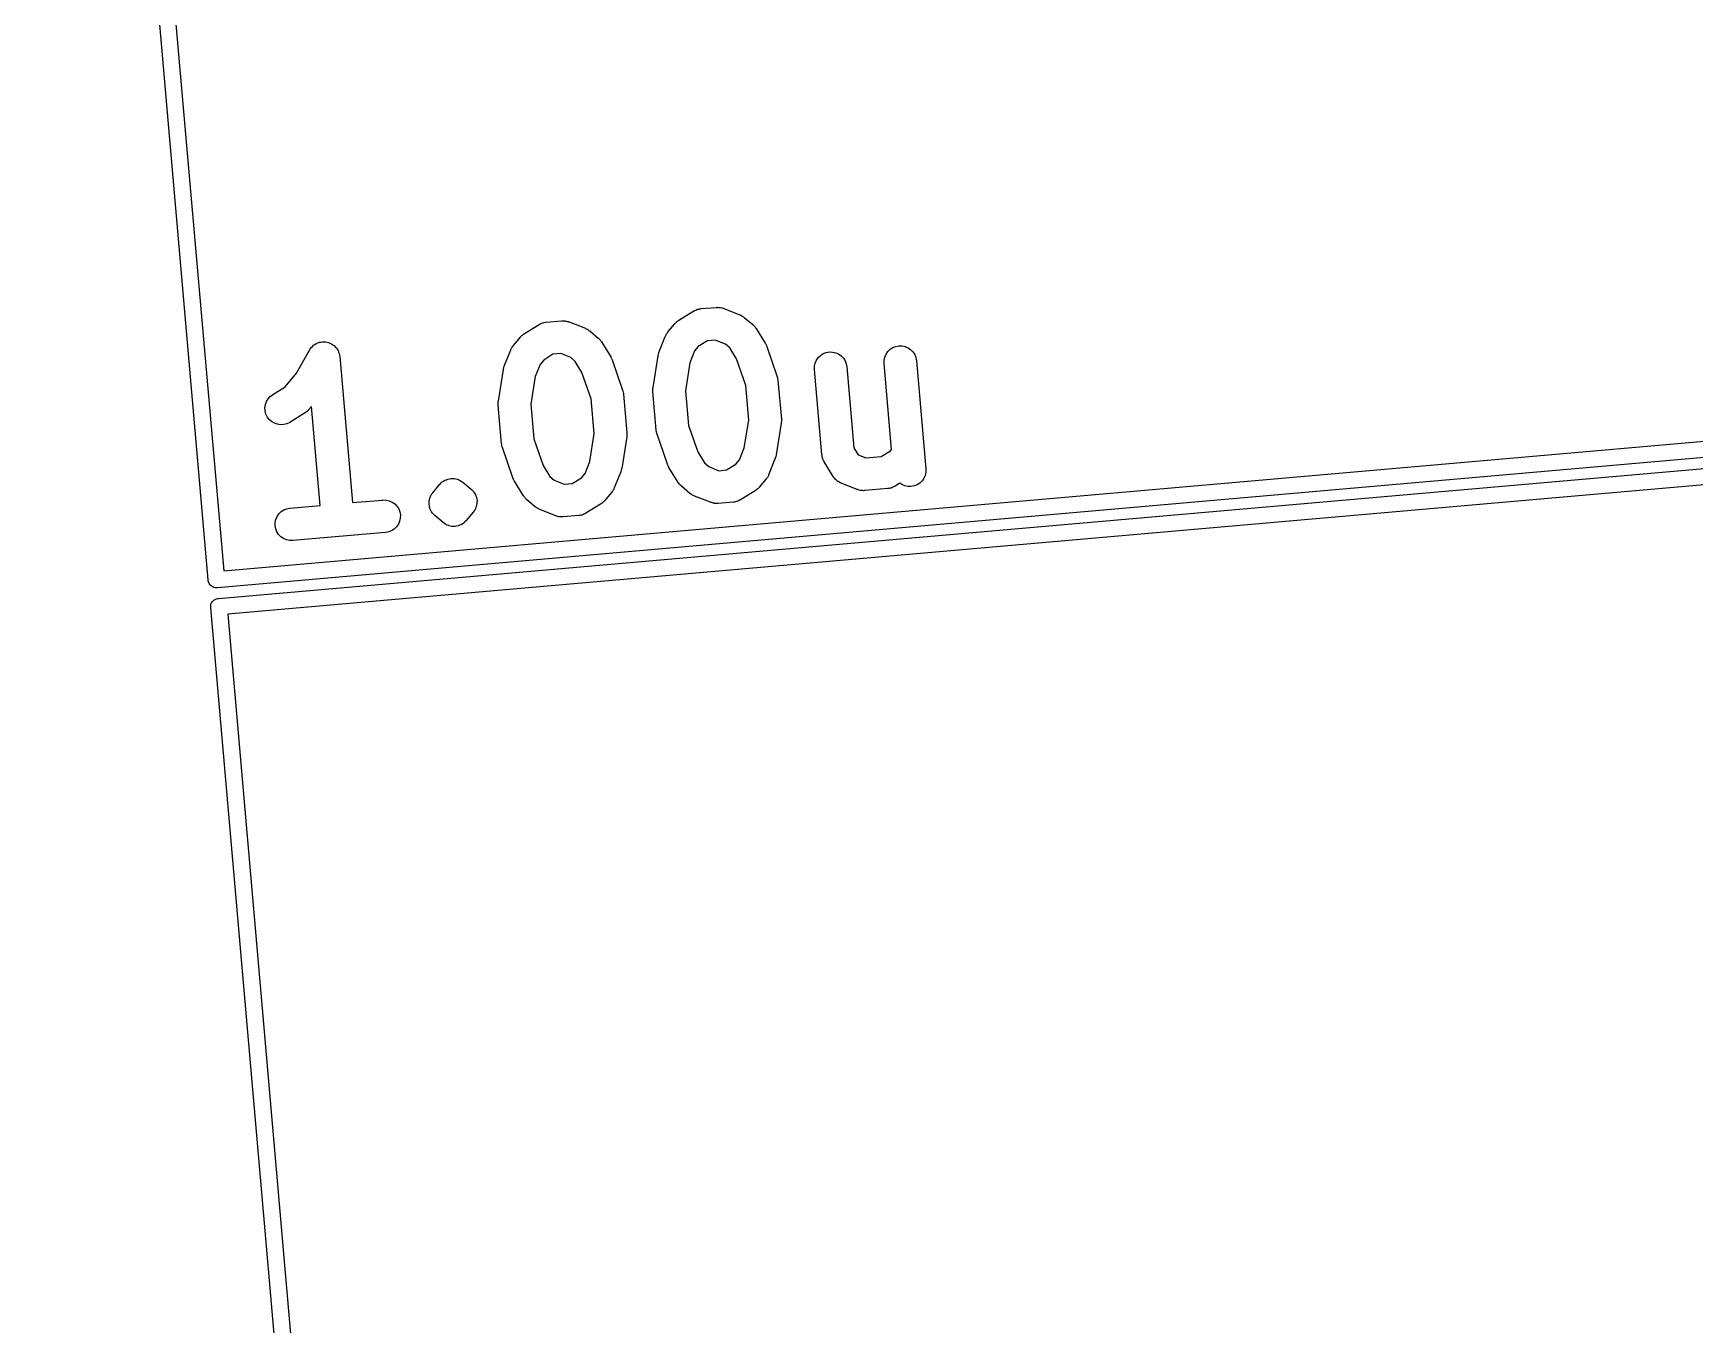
# Model space of a CAD drawing. Extents: x 72 to 342, y -189 to -99.
# Drawn here: x 224.84 to 240.39, y -153.5 to -141.42 of the extents above; entities that cross this region are included whole.
import ezdxf

# ---------------------------------------------------------------- set-up
doc = ezdxf.new("R2010")
doc.units = 0
doc.header["$MEASUREMENT"] = 0
doc.layers.add('BLACK', color=7, linetype='CONTINUOUS')

msp = doc.modelspace()

# ---------------------------------------------------------------- linework, layer by layer
at = {"layer": 'BLACK', "linetype": 'CONTINUOUS'}
for p, q in [((226.48, -146.531), (224.842, -127.814)), ((225, -127.873), (226.625, -146.445)), ((230.883, -144.1), (231.021, -144.015)), ((231.021, -144.015), (231.023, -144.014)), ((231.023, -144.014), (231.027, -144.012)), ((231.027, -144.012), (231.031, -144.01)), ((231.031, -144.01), (231.04, -144.006)), ((231.04, -144.006), (231.05, -144.002)), ((231.05, -144.002), (231.054, -144.001)), ((231.054, -144.001), (231.058, -143.999)), ((231.058, -143.999), (231.069, -143.997)), ((231.069, -143.997), (231.079, -143.994)), ((231.079, -143.994), (231.083, -143.994)), ((231.083, -143.994), (231.088, -143.993)), ((231.088, -143.993), (231.232, -143.981)), ((231.232, -143.981), (231.234, -143.981)), ((231.234, -143.981), (231.239, -143.981)), ((231.239, -143.981), (231.243, -143.98)), ((231.243, -143.98), (231.254, -143.981)), ((231.254, -143.981), (231.264, -143.981)), ((231.264, -143.981), (231.268, -143.982)), ((231.268, -143.982), (231.273, -143.983)), ((231.273, -143.983), (231.283, -143.986)), ((231.283, -143.986), (231.293, -143.988)), ((231.293, -143.988), (231.297, -143.99)), ((231.297, -143.99), (231.302, -143.991)), ((231.302, -143.991), (231.452, -144.051)), ((231.452, -144.051), (231.454, -144.051)), ((231.454, -144.051), (231.462, -144.055)), ((231.462, -144.055), (231.47, -144.059)), ((231.47, -144.059), (231.475, -144.062)), ((231.475, -144.062), (231.481, -144.065)), ((231.481, -144.065), (231.487, -144.071)), ((231.487, -144.071), (231.494, -144.076)), ((231.494, -144.076), (231.573, -144.141)), ((229.408, -144.251), (229.413, -144.245)), ((229.413, -144.245), (229.418, -144.241)), ((229.418, -144.241), (229.423, -144.237)), ((229.423, -144.237), (229.43, -144.232)), ((229.43, -144.232), (229.437, -144.227)), ((229.437, -144.227), (229.575, -144.142)), ((229.575, -144.142), (229.577, -144.141)), ((229.577, -144.141), (229.581, -144.139)), ((229.581, -144.139), (229.585, -144.136)), ((229.585, -144.136), (229.595, -144.133)), ((229.595, -144.133), (229.604, -144.128)), ((229.604, -144.128), (229.608, -144.127)), ((229.608, -144.127), (229.613, -144.125)), ((229.613, -144.125), (229.623, -144.124)), ((229.623, -144.124), (229.633, -144.121)), ((229.633, -144.121), (229.637, -144.121)), ((229.637, -144.121), (229.642, -144.12)), ((229.642, -144.12), (229.786, -144.107)), ((229.786, -144.107), (229.788, -144.107)), ((229.788, -144.107), (229.793, -144.107)), ((229.793, -144.107), (229.797, -144.107)), ((229.797, -144.107), (229.808, -144.108)), ((229.808, -144.108), (229.818, -144.108)), ((229.818, -144.108), (229.823, -144.109)), ((229.823, -144.109), (229.827, -144.109)), ((229.827, -144.109), (229.837, -144.112)), ((229.837, -144.112), (229.847, -144.114)), ((229.847, -144.114), (229.851, -144.116)), ((229.851, -144.116), (229.856, -144.117)), ((229.856, -144.117), (230.007, -144.177)), ((230.007, -144.177), (230.009, -144.178)), ((230.009, -144.178), (230.016, -144.182)), ((230.016, -144.182), (230.024, -144.185)), ((230.024, -144.185), (230.029, -144.189)), ((230.029, -144.189), (230.035, -144.192)), ((230.035, -144.192), (230.041, -144.197)), ((230.041, -144.197), (230.048, -144.202)), ((230.048, -144.202), (230.127, -144.268)), ((230.756, -144.251), (230.76, -144.243)), ((230.76, -144.243), (230.763, -144.235)), ((230.763, -144.235), (230.767, -144.23)), ((230.767, -144.23), (230.77, -144.225)), ((230.77, -144.225), (230.775, -144.218)), ((230.775, -144.218), (230.78, -144.211)), ((230.78, -144.211), (230.846, -144.132)), ((230.846, -144.132), (230.847, -144.131)), ((230.847, -144.131), (230.853, -144.125)), ((230.853, -144.125), (230.859, -144.118)), ((230.859, -144.118), (230.864, -144.114)), ((230.864, -144.114), (230.869, -144.11)), ((230.869, -144.11), (230.876, -144.106)), ((230.876, -144.106), (230.883, -144.1)), ((231.573, -144.141), (231.575, -144.143)), ((231.575, -144.143), (231.581, -144.149)), ((231.581, -144.149), (231.587, -144.155)), ((231.587, -144.155), (231.591, -144.16)), ((231.591, -144.16), (231.595, -144.164)), ((231.595, -144.164), (231.6, -144.172)), ((231.6, -144.172), (231.605, -144.178)), ((231.605, -144.178), (231.69, -144.317)), ((227.306, -144.598), (227.425, -144.382)), ((227.425, -144.382), (227.426, -144.38)), ((227.426, -144.38), (227.434, -144.368)), ((227.426, -144.38), (227.426, -144.38)), ((227.426, -144.38), (227.426, -144.38)), ((227.426, -144.38), (227.426, -144.38)), ((227.434, -144.368), (227.443, -144.356)), ((227.443, -144.356), (227.454, -144.346)), ((227.443, -144.356), (227.443, -144.356)), ((227.443, -144.356), (227.443, -144.356)), ((227.454, -144.346), (227.464, -144.335)), ((227.464, -144.335), (227.477, -144.328)), ((227.464, -144.335), (227.464, -144.335)), ((227.464, -144.335), (227.464, -144.335)), ((227.477, -144.328), (227.489, -144.319)), ((227.489, -144.319), (227.503, -144.314)), ((227.489, -144.319), (227.489, -144.319)), ((227.489, -144.319), (227.489, -144.319)), ((227.503, -144.314), (227.517, -144.309)), ((227.517, -144.308), (227.532, -144.306)), ((227.517, -144.309), (227.517, -144.308)), ((227.517, -144.309), (227.517, -144.309)), ((227.532, -144.306), (227.546, -144.303)), ((227.546, -144.303), (227.546, -144.303)), ((227.546, -144.303), (227.546, -144.303)), ((227.546, -144.303), (227.561, -144.304)), ((227.561, -144.304), (227.576, -144.304)), ((227.576, -144.304), (227.576, -144.304)), ((227.576, -144.304), (227.576, -144.304)), ((227.576, -144.304), (227.59, -144.307)), ((227.59, -144.307), (227.605, -144.31)), ((227.605, -144.31), (227.605, -144.31)), ((227.605, -144.31), (227.605, -144.31)), ((227.605, -144.31), (227.618, -144.316)), ((227.618, -144.316), (227.632, -144.322)), ((227.632, -144.322), (227.632, -144.322)), ((227.632, -144.322), (227.633, -144.322)), ((227.633, -144.322), (227.644, -144.33)), ((227.644, -144.33), (227.657, -144.339)), ((227.657, -144.339), (227.657, -144.339)), ((227.657, -144.339), (227.657, -144.339)), ((227.657, -144.339), (227.667, -144.349)), ((227.667, -144.349), (227.678, -144.36)), ((227.678, -144.36), (227.678, -144.36)), ((227.678, -144.36), (227.678, -144.36)), ((227.678, -144.36), (227.685, -144.372)), ((227.685, -144.372), (227.694, -144.385)), ((227.694, -144.385), (227.694, -144.385)), ((227.694, -144.385), (227.694, -144.385)), ((227.694, -144.385), (227.699, -144.399)), ((227.699, -144.399), (227.705, -144.413)), ((229.249, -144.53), (229.309, -144.379)), ((229.309, -144.379), (229.31, -144.377)), ((229.31, -144.377), (229.314, -144.37)), ((229.314, -144.37), (229.317, -144.362)), ((229.317, -144.362), (229.321, -144.357)), ((229.321, -144.357), (229.324, -144.351)), ((229.324, -144.351), (229.329, -144.344)), ((229.329, -144.344), (229.334, -144.337)), ((229.334, -144.337), (229.4, -144.259)), ((229.4, -144.259), (229.401, -144.257)), ((229.401, -144.257), (229.408, -144.251)), ((230.127, -144.268), (230.129, -144.269)), ((230.129, -144.269), (230.135, -144.276)), ((230.135, -144.276), (230.141, -144.281)), ((230.141, -144.281), (230.145, -144.286)), ((230.145, -144.286), (230.149, -144.291)), ((230.149, -144.291), (230.154, -144.298)), ((230.154, -144.298), (230.159, -144.305)), ((230.159, -144.305), (230.244, -144.443)), ((230.695, -144.404), (230.755, -144.253)), ((230.755, -144.253), (230.756, -144.251)), ((231.029, -144.388), (230.985, -144.5)), ((231.064, -144.347), (231.029, -144.388)), ((231.15, -144.294), (231.064, -144.347)), ((231.223, -144.288), (231.15, -144.294)), ((231.317, -144.325), (231.223, -144.288)), ((231.358, -144.359), (231.317, -144.325)), ((231.421, -144.462), (231.358, -144.359)), ((231.69, -144.317), (231.691, -144.319)), ((231.691, -144.319), (231.691, -144.319)), ((231.691, -144.319), (231.692, -144.32)), ((231.692, -144.32), (231.698, -144.333)), ((231.698, -144.333), (231.704, -144.345)), ((231.704, -144.345), (231.704, -144.346)), ((231.704, -144.346), (231.704, -144.347)), ((231.704, -144.347), (231.802, -144.63)), ((232.26, -144.403), (232.29, -144.398)), ((232.29, -144.398), (232.319, -144.399)), ((232.319, -144.399), (232.349, -144.405)), ((232.82, -144.418), (232.837, -144.394)), ((232.837, -144.394), (232.858, -144.373)), ((232.858, -144.373), (232.883, -144.357)), ((232.883, -144.357), (232.911, -144.347)), ((232.911, -144.347), (232.94, -144.341)), ((232.94, -144.341), (232.97, -144.342)), ((232.97, -144.342), (232.999, -144.348)), ((232.999, -144.348), (233.026, -144.36)), ((233.026, -144.36), (233.051, -144.377)), ((233.051, -144.377), (233.072, -144.398)), ((233.072, -144.398), (233.088, -144.423)), ((227.705, -144.413), (227.705, -144.413)), ((227.705, -144.413), (227.705, -144.413)), ((227.705, -144.413), (227.707, -144.427)), ((227.707, -144.427), (227.71, -144.442)), ((227.71, -144.442), (227.83, -145.808)), ((229.241, -144.559), (229.245, -144.545)), ((229.245, -144.545), (229.249, -144.532)), ((229.249, -144.531), (229.249, -144.53)), ((229.249, -144.532), (229.249, -144.531)), ((229.583, -144.514), (229.539, -144.627)), ((229.618, -144.474), (229.583, -144.514)), ((229.704, -144.42), (229.618, -144.474)), ((229.777, -144.414), (229.704, -144.42)), ((229.872, -144.451), (229.777, -144.414)), ((229.912, -144.486), (229.872, -144.451)), ((229.975, -144.589), (229.912, -144.486)), ((230.244, -144.443), (230.245, -144.445)), ((230.245, -144.445), (230.245, -144.446)), ((230.245, -144.446), (230.246, -144.446)), ((230.246, -144.446), (230.252, -144.459)), ((230.252, -144.459), (230.258, -144.472)), ((230.258, -144.472), (230.258, -144.473)), ((230.258, -144.473), (230.258, -144.473)), ((230.258, -144.473), (230.356, -144.756)), ((230.64, -144.731), (230.687, -144.436)), ((230.687, -144.432), (230.691, -144.419)), ((230.687, -144.433), (230.687, -144.432)), ((230.687, -144.434), (230.687, -144.433)), ((230.687, -144.436), (230.687, -144.434)), ((230.691, -144.419), (230.695, -144.405)), ((230.695, -144.405), (230.695, -144.404)), ((230.695, -144.404), (230.695, -144.404)), ((230.985, -144.5), (230.944, -144.761)), ((231.507, -144.711), (231.421, -144.462)), ((232.15, -144.561), (232.151, -144.532)), ((232.151, -144.532), (232.157, -144.503)), ((232.157, -144.503), (232.169, -144.475)), ((232.169, -144.475), (232.186, -144.451)), ((232.186, -144.451), (232.208, -144.43)), ((232.208, -144.43), (232.233, -144.414)), ((232.233, -144.414), (232.26, -144.403)), ((232.349, -144.405), (232.376, -144.417)), ((232.376, -144.417), (232.4, -144.434)), ((232.4, -144.434), (232.421, -144.455)), ((232.421, -144.455), (232.437, -144.48)), ((232.437, -144.48), (232.448, -144.508)), ((232.448, -144.508), (232.454, -144.537)), ((232.454, -144.537), (232.52, -145.296)), ((232.801, -144.475), (232.808, -144.446)), ((232.801, -144.504), (232.801, -144.475)), ((232.801, -144.506), (232.801, -144.504)), ((232.871, -145.311), (232.801, -144.506)), ((232.808, -144.446), (232.82, -144.418)), ((233.088, -144.423), (233.099, -144.451)), ((233.099, -144.451), (233.104, -144.48)), ((233.104, -144.48), (233.193, -145.492)), ((227.2, -144.725), (227.306, -144.598)), ((229.194, -144.858), (229.241, -144.562)), ((229.241, -144.56), (229.241, -144.559)), ((229.241, -144.562), (229.241, -144.56)), ((229.241, -144.56), (229.241, -144.56)), ((229.539, -144.627), (229.498, -144.887)), ((230.062, -144.838), (229.975, -144.589)), ((231.536, -145.035), (231.507, -144.711)), ((231.802, -144.63), (231.802, -144.632)), ((231.802, -144.632), (231.803, -144.634)), ((231.803, -144.634), (231.804, -144.637)), ((231.804, -144.637), (231.806, -144.649)), ((231.806, -144.649), (231.809, -144.661)), ((231.809, -144.661), (231.809, -144.663)), ((231.809, -144.663), (231.809, -144.666)), ((231.809, -144.666), (231.841, -145.028)), ((232.15, -144.563), (232.15, -144.561)), ((232.22, -145.359), (232.15, -144.563)), ((226.625, -146.445), (245.198, -144.821)), ((227.015, -144.891), (227.024, -144.863)), ((227.024, -144.863), (227.039, -144.837)), ((227.039, -144.837), (227.059, -144.815)), ((227.059, -144.815), (227.083, -144.797)), ((227.083, -144.797), (227.2, -144.725)), ((229.193, -144.861), (229.194, -144.858)), ((229.193, -144.863), (229.193, -144.861)), ((229.193, -144.875), (229.193, -144.863)), ((230.09, -145.162), (230.062, -144.838)), ((230.356, -144.756), (230.356, -144.758)), ((230.356, -144.758), (230.357, -144.761)), ((230.357, -144.761), (230.358, -144.763)), ((230.358, -144.763), (230.36, -144.775)), ((230.36, -144.775), (230.363, -144.787)), ((230.363, -144.787), (230.363, -144.79)), ((230.363, -144.79), (230.364, -144.793)), ((230.364, -144.793), (230.395, -145.154)), ((230.638, -144.749), (230.639, -144.737)), ((230.638, -144.761), (230.638, -144.749)), ((230.638, -144.764), (230.638, -144.761)), ((230.638, -144.766), (230.638, -144.764)), ((230.638, -144.769), (230.638, -144.766)), ((230.67, -145.13), (230.638, -144.769)), ((230.639, -144.734), (230.64, -144.731)), ((230.639, -144.737), (230.639, -144.734)), ((230.944, -144.761), (230.972, -145.085)), ((245.283, -144.966), (226.566, -146.604)), ((227.01, -144.92), (227.015, -144.891)), ((227.012, -144.95), (227.01, -144.92)), ((227.019, -144.979), (227.012, -144.95)), ((227.032, -145.006), (227.019, -144.979)), ((227.05, -145.03), (227.032, -145.006)), ((227.381, -144.972), (227.242, -145.057)), ((227.387, -144.967), (227.381, -144.972)), ((227.395, -144.962), (227.387, -144.967)), ((227.399, -144.958), (227.395, -144.962)), ((227.404, -144.954), (227.399, -144.958)), ((227.41, -144.947), (227.404, -144.954)), ((227.416, -144.942), (227.41, -144.947)), ((227.418, -144.94), (227.416, -144.942)), ((227.445, -144.907), (227.418, -144.94)), ((227.526, -145.835), (227.445, -144.907)), ((229.192, -144.888), (229.193, -144.875)), ((229.192, -144.89), (229.192, -144.888)), ((229.192, -144.893), (229.192, -144.89)), ((229.192, -144.895), (229.192, -144.893)), ((229.224, -145.257), (229.192, -144.895)), ((229.498, -144.887), (229.526, -145.211)), ((226.575, -146.705), (245.292, -145.067)), ((227.072, -145.05), (227.05, -145.03)), ((227.098, -145.065), (227.072, -145.05)), ((227.126, -145.075), (227.098, -145.065)), ((227.155, -145.079), (227.126, -145.075)), ((227.185, -145.078), (227.155, -145.079)), ((227.214, -145.071), (227.185, -145.078)), ((227.241, -145.058), (227.214, -145.071)), ((227.242, -145.057), (227.241, -145.058)), ((230.048, -145.422), (230.09, -145.162)), ((230.395, -145.154), (230.395, -145.156)), ((230.395, -145.156), (230.395, -145.159)), ((230.395, -145.159), (230.396, -145.162)), ((230.396, -145.162), (230.395, -145.174)), ((230.395, -145.174), (230.395, -145.186)), ((230.67, -145.133), (230.67, -145.13)), ((230.67, -145.135), (230.67, -145.133)), ((230.673, -145.147), (230.67, -145.135)), ((230.675, -145.159), (230.673, -145.147)), ((230.676, -145.162), (230.675, -145.159)), ((230.677, -145.164), (230.676, -145.162)), ((230.678, -145.166), (230.677, -145.164)), ((230.775, -145.449), (230.678, -145.166)), ((230.972, -145.085), (231.058, -145.334)), ((231.494, -145.296), (231.536, -145.035)), ((231.84, -145.065), (231.793, -145.36)), ((231.841, -145.047), (231.84, -145.059)), ((231.84, -145.059), (231.84, -145.062)), ((231.84, -145.062), (231.84, -145.065)), ((231.841, -145.028), (231.841, -145.03)), ((231.841, -145.03), (231.841, -145.032)), ((231.841, -145.032), (231.842, -145.035)), ((231.842, -145.035), (231.841, -145.047)), ((245.233, -145.225), (226.661, -146.85)), ((229.224, -145.259), (229.224, -145.257)), ((229.225, -145.262), (229.224, -145.259)), ((229.227, -145.274), (229.225, -145.262)), ((229.229, -145.286), (229.227, -145.274)), ((229.23, -145.288), (229.229, -145.286)), ((229.231, -145.291), (229.23, -145.288)), ((229.232, -145.293), (229.231, -145.291)), ((229.329, -145.576), (229.232, -145.293)), ((229.526, -145.211), (229.612, -145.461)), ((230.394, -145.191), (230.347, -145.487)), ((230.395, -145.186), (230.394, -145.189)), ((230.394, -145.189), (230.394, -145.191)), ((231.058, -145.334), (231.121, -145.437)), ((231.45, -145.408), (231.494, -145.296)), ((232.52, -145.296), (232.56, -145.361)), ((232.775, -145.376), (232.862, -145.322)), ((232.862, -145.322), (232.871, -145.311)), ((229.612, -145.461), (229.675, -145.564)), ((230.004, -145.535), (230.048, -145.422)), ((230.347, -145.487), (230.346, -145.489)), ((230.346, -145.489), (230.346, -145.49)), ((230.775, -145.45), (230.775, -145.449)), ((230.776, -145.451), (230.775, -145.45)), ((230.782, -145.463), (230.776, -145.451)), ((230.788, -145.476), (230.782, -145.463)), ((230.788, -145.477), (230.788, -145.476)), ((230.788, -145.478), (230.788, -145.477)), ((230.789, -145.479), (230.788, -145.478)), ((230.874, -145.618), (230.789, -145.479)), ((231.121, -145.437), (231.162, -145.471)), ((231.162, -145.471), (231.256, -145.509)), ((231.329, -145.502), (231.416, -145.449)), ((231.416, -145.449), (231.45, -145.408)), ((231.784, -145.392), (231.724, -145.543)), ((231.788, -145.377), (231.784, -145.391)), ((231.784, -145.391), (231.784, -145.392)), ((231.784, -145.392), (231.784, -145.392)), ((231.792, -145.364), (231.788, -145.377)), ((231.793, -145.36), (231.792, -145.362)), ((231.792, -145.362), (231.792, -145.363)), ((231.792, -145.363), (231.792, -145.364)), ((232.221, -145.363), (232.22, -145.359)), ((232.221, -145.368), (232.221, -145.363)), ((232.223, -145.378), (232.221, -145.368)), ((232.225, -145.388), (232.223, -145.378)), ((232.227, -145.392), (232.225, -145.388)), ((232.228, -145.396), (232.227, -145.392)), ((232.232, -145.406), (232.228, -145.396)), ((232.236, -145.416), (232.232, -145.406)), ((232.239, -145.419), (232.236, -145.416)), ((232.241, -145.423), (232.239, -145.419)), ((232.242, -145.425), (232.241, -145.423)), ((232.327, -145.563), (232.242, -145.425)), ((232.56, -145.361), (232.63, -145.388)), ((232.63, -145.388), (232.775, -145.376)), ((228.58, -145.715), (228.646, -145.636)), ((228.646, -145.636), (228.647, -145.635)), ((228.647, -145.635), (228.648, -145.634)), ((228.647, -145.635), (228.647, -145.635)), ((228.647, -145.635), (228.647, -145.635)), ((228.647, -145.635), (228.647, -145.635)), ((228.647, -145.635), (228.647, -145.635)), ((228.647, -145.635), (228.647, -145.635)), ((228.648, -145.634), (228.658, -145.624)), ((228.658, -145.624), (228.668, -145.614)), ((228.668, -145.614), (228.669, -145.614)), ((228.669, -145.614), (228.681, -145.606)), ((228.669, -145.614), (228.669, -145.614)), ((228.669, -145.614), (228.669, -145.614)), ((228.669, -145.614), (228.669, -145.614)), ((228.681, -145.606), (228.693, -145.598)), ((228.693, -145.598), (228.694, -145.598)), ((228.694, -145.598), (228.708, -145.593)), ((228.694, -145.598), (228.694, -145.598)), ((228.694, -145.598), (228.694, -145.598)), ((228.694, -145.598), (228.694, -145.598)), ((228.708, -145.593), (228.721, -145.587)), ((228.721, -145.587), (228.721, -145.587)), ((228.721, -145.587), (228.722, -145.587)), ((228.722, -145.587), (228.736, -145.585)), ((228.722, -145.587), (228.722, -145.587)), ((228.722, -145.587), (228.722, -145.587)), ((228.736, -145.585), (228.75, -145.582)), ((228.75, -145.582), (228.751, -145.582)), ((228.751, -145.582), (228.751, -145.582)), ((228.751, -145.582), (228.751, -145.582)), ((228.751, -145.582), (228.751, -145.582)), ((228.751, -145.582), (228.766, -145.582)), ((228.766, -145.582), (228.78, -145.582)), ((228.78, -145.582), (228.78, -145.583)), ((228.78, -145.583), (228.781, -145.583)), ((228.781, -145.583), (228.781, -145.583)), ((228.781, -145.583), (228.781, -145.583)), ((228.781, -145.583), (228.795, -145.586)), ((228.795, -145.586), (228.809, -145.589)), ((228.809, -145.589), (228.809, -145.589)), ((228.809, -145.589), (228.81, -145.589)), ((228.81, -145.589), (228.81, -145.589)), ((228.81, -145.589), (228.81, -145.589)), ((228.81, -145.589), (228.823, -145.595)), ((228.823, -145.595), (228.836, -145.6)), ((228.836, -145.6), (228.837, -145.601)), ((228.837, -145.601), (228.837, -145.601)), ((228.837, -145.601), (228.837, -145.601)), ((228.837, -145.601), (228.837, -145.601)), ((228.837, -145.601), (228.849, -145.609)), ((228.849, -145.609), (228.861, -145.617)), ((228.861, -145.617), (228.94, -145.683)), ((229.33, -145.576), (229.329, -145.576)), ((229.33, -145.577), (229.33, -145.576)), ((229.336, -145.59), (229.33, -145.577)), ((229.342, -145.603), (229.336, -145.59)), ((229.342, -145.604), (229.342, -145.603)), ((229.342, -145.603), (229.342, -145.603)), ((229.344, -145.606), (229.342, -145.604)), ((229.428, -145.744), (229.344, -145.606)), ((229.675, -145.564), (229.716, -145.598)), ((229.716, -145.598), (229.81, -145.635)), ((229.81, -145.635), (229.883, -145.629)), ((229.883, -145.629), (229.97, -145.575)), ((229.97, -145.575), (230.004, -145.535)), ((230.338, -145.519), (230.278, -145.67)), ((230.339, -145.518), (230.338, -145.518)), ((230.338, -145.518), (230.338, -145.519)), ((230.342, -145.504), (230.339, -145.518)), ((230.346, -145.49), (230.342, -145.504)), ((230.346, -145.49), (230.346, -145.49)), ((230.88, -145.624), (230.874, -145.618)), ((230.884, -145.632), (230.88, -145.624)), ((230.888, -145.636), (230.884, -145.632)), ((230.892, -145.641), (230.888, -145.636)), ((230.899, -145.647), (230.892, -145.641)), ((231.256, -145.509), (231.329, -145.502)), ((231.699, -145.585), (231.633, -145.664)), ((231.704, -145.578), (231.699, -145.585)), ((231.71, -145.572), (231.704, -145.578)), ((231.713, -145.566), (231.71, -145.572)), ((231.716, -145.561), (231.713, -145.566)), ((231.72, -145.553), (231.716, -145.561)), ((231.724, -145.545), (231.72, -145.553)), ((231.724, -145.543), (231.724, -145.545)), ((232.329, -145.566), (232.327, -145.563)), ((232.33, -145.569), (232.329, -145.566)), ((232.338, -145.578), (232.33, -145.569)), ((232.345, -145.587), (232.338, -145.578)), ((232.347, -145.589), (232.345, -145.587)), ((232.349, -145.592), (232.347, -145.589)), ((232.358, -145.599), (232.349, -145.592)), ((232.367, -145.607), (232.358, -145.599)), ((232.37, -145.609), (232.367, -145.607)), ((232.372, -145.611), (232.37, -145.609)), ((232.382, -145.616), (232.372, -145.611)), ((232.392, -145.622), (232.382, -145.616)), ((232.396, -145.623), (232.392, -145.622)), ((232.398, -145.625), (232.396, -145.623)), ((232.4, -145.625), (232.398, -145.625)), ((232.551, -145.685), (232.4, -145.625)), ((232.949, -145.626), (232.904, -145.654)), ((232.967, -145.639), (232.949, -145.626)), ((232.995, -145.65), (232.967, -145.639)), ((233.11, -145.641), (233.083, -145.652)), ((233.135, -145.625), (233.11, -145.641)), ((233.157, -145.605), (233.135, -145.625)), ((233.174, -145.58), (233.157, -145.605)), ((233.186, -145.553), (233.174, -145.58)), ((233.192, -145.524), (233.186, -145.553)), ((233.193, -145.494), (233.192, -145.524)), ((233.193, -145.492), (233.193, -145.494)), ((227.83, -145.808), (228.112, -145.784)), ((228.112, -145.784), (228.114, -145.783)), ((228.114, -145.783), (228.144, -145.784)), ((228.144, -145.784), (228.173, -145.791)), ((228.173, -145.791), (228.2, -145.803)), ((228.545, -145.81), (228.546, -145.796)), ((228.546, -145.795), (228.549, -145.78)), ((228.546, -145.796), (228.546, -145.795)), ((228.546, -145.795), (228.546, -145.795)), ((228.549, -145.78), (228.552, -145.766)), ((228.552, -145.765), (228.558, -145.752)), ((228.552, -145.766), (228.552, -145.765)), ((228.552, -145.766), (228.552, -145.766)), ((228.558, -145.752), (228.564, -145.739)), ((228.564, -145.738), (228.572, -145.726)), ((228.564, -145.739), (228.564, -145.738)), ((228.564, -145.739), (228.564, -145.739)), ((228.572, -145.726), (228.58, -145.715)), ((228.94, -145.683), (228.94, -145.684)), ((228.94, -145.684), (228.94, -145.684)), ((228.94, -145.684), (228.94, -145.684)), ((228.94, -145.684), (228.941, -145.685)), ((228.941, -145.685), (228.951, -145.695)), ((228.951, -145.695), (228.961, -145.705)), ((228.961, -145.705), (228.961, -145.706)), ((228.961, -145.706), (228.962, -145.706)), ((228.962, -145.706), (228.97, -145.718)), ((228.97, -145.718), (228.977, -145.73)), ((228.977, -145.73), (228.977, -145.731)), ((228.977, -145.731), (228.978, -145.731)), ((228.978, -145.731), (228.983, -145.745)), ((228.983, -145.745), (228.988, -145.758)), ((228.988, -145.758), (228.988, -145.758)), ((228.988, -145.758), (228.988, -145.759)), ((228.988, -145.759), (228.991, -145.773)), ((228.991, -145.773), (228.994, -145.787)), ((228.994, -145.788), (228.993, -145.803)), ((228.994, -145.787), (228.994, -145.788)), ((228.994, -145.788), (228.994, -145.788)), ((229.434, -145.751), (229.428, -145.744)), ((229.438, -145.758), (229.434, -145.751)), ((229.443, -145.763), (229.438, -145.758)), ((229.446, -145.768), (229.443, -145.763)), ((229.453, -145.774), (229.446, -145.768)), ((229.459, -145.78), (229.453, -145.774)), ((229.46, -145.781), (229.459, -145.78)), ((229.539, -145.847), (229.46, -145.781)), ((230.18, -145.798), (230.174, -145.804)), ((230.186, -145.792), (230.18, -145.798)), ((230.187, -145.79), (230.186, -145.792)), ((230.253, -145.712), (230.187, -145.79)), ((230.258, -145.705), (230.253, -145.712)), ((230.264, -145.698), (230.258, -145.705)), ((230.267, -145.692), (230.264, -145.698)), ((230.27, -145.687), (230.267, -145.692)), ((230.274, -145.679), (230.27, -145.687)), ((230.278, -145.672), (230.274, -145.679)), ((230.278, -145.67), (230.278, -145.672)), ((230.905, -145.653), (230.899, -145.647)), ((230.906, -145.655), (230.905, -145.653)), ((230.985, -145.721), (230.906, -145.655)), ((230.992, -145.725), (230.985, -145.721)), ((230.999, -145.731), (230.992, -145.725)), ((231.004, -145.734), (230.999, -145.731)), ((231.009, -145.737), (231.004, -145.734)), ((231.017, -145.741), (231.009, -145.737)), ((231.025, -145.745), (231.017, -145.741)), ((231.027, -145.746), (231.025, -145.745)), ((231.178, -145.805), (231.027, -145.746)), ((231.411, -145.799), (231.401, -145.802)), ((231.421, -145.797), (231.411, -145.799)), ((231.425, -145.796), (231.421, -145.797)), ((231.429, -145.794), (231.425, -145.796)), ((231.439, -145.79), (231.429, -145.794)), ((231.448, -145.786), (231.439, -145.79)), ((231.452, -145.784), (231.448, -145.786)), ((231.456, -145.782), (231.452, -145.784)), ((231.458, -145.781), (231.456, -145.782)), ((231.596, -145.696), (231.458, -145.781)), ((231.603, -145.691), (231.596, -145.696)), ((231.61, -145.686), (231.603, -145.691)), ((231.615, -145.682), (231.61, -145.686)), ((231.62, -145.678), (231.615, -145.682)), ((231.626, -145.671), (231.62, -145.678)), ((231.632, -145.665), (231.626, -145.671)), ((231.633, -145.664), (231.632, -145.665)), ((232.556, -145.686), (232.551, -145.685)), ((232.56, -145.688), (232.556, -145.686)), ((232.57, -145.69), (232.56, -145.688)), ((232.58, -145.693), (232.57, -145.69)), ((232.584, -145.694), (232.58, -145.693)), ((232.589, -145.695), (232.584, -145.694)), ((232.599, -145.695), (232.589, -145.695)), ((232.61, -145.696), (232.599, -145.695)), ((232.614, -145.695), (232.61, -145.696)), ((232.619, -145.695), (232.614, -145.695)), ((232.621, -145.695), (232.619, -145.695)), ((232.838, -145.676), (232.621, -145.695)), ((232.842, -145.675), (232.838, -145.676)), ((232.846, -145.675), (232.842, -145.675)), ((232.857, -145.673), (232.846, -145.675)), ((232.867, -145.671), (232.857, -145.673)), ((232.871, -145.669), (232.867, -145.671)), ((232.875, -145.668), (232.871, -145.669)), ((232.885, -145.663), (232.875, -145.668)), ((232.894, -145.66), (232.885, -145.663)), ((232.898, -145.657), (232.894, -145.66)), ((232.902, -145.655), (232.898, -145.657)), ((232.904, -145.654), (232.902, -145.655)), ((233.024, -145.657), (232.995, -145.65)), ((233.053, -145.657), (233.024, -145.657)), ((233.083, -145.652), (233.053, -145.657)), ((227.112, -145.965), (227.124, -145.937)), ((227.124, -145.937), (227.141, -145.913)), ((227.141, -145.913), (227.162, -145.892)), ((227.162, -145.892), (227.187, -145.876)), ((227.187, -145.876), (227.215, -145.865)), ((227.215, -145.865), (227.244, -145.86)), ((227.244, -145.86), (227.526, -145.835)), ((228.2, -145.803), (228.224, -145.82)), ((228.224, -145.82), (228.245, -145.841)), ((228.245, -145.841), (228.261, -145.866)), ((228.261, -145.866), (228.272, -145.894)), ((228.276, -145.953), (228.27, -145.982)), ((228.272, -145.894), (228.277, -145.923)), ((228.277, -145.923), (228.276, -145.953)), ((228.545, -145.824), (228.545, -145.81)), ((228.545, -145.825), (228.545, -145.824)), ((228.548, -145.839), (228.545, -145.825)), ((228.545, -145.825), (228.545, -145.825)), ((228.55, -145.854), (228.548, -145.839)), ((228.551, -145.855), (228.55, -145.854)), ((228.55, -145.854), (228.55, -145.854)), ((228.556, -145.868), (228.551, -145.855)), ((228.561, -145.881), (228.556, -145.868)), ((228.561, -145.882), (228.561, -145.881)), ((228.562, -145.882), (228.561, -145.882)), ((228.569, -145.894), (228.562, -145.882)), ((228.577, -145.906), (228.569, -145.894)), ((228.577, -145.907), (228.577, -145.906)), ((228.578, -145.907), (228.577, -145.907)), ((228.588, -145.917), (228.578, -145.907)), ((228.598, -145.928), (228.588, -145.917)), ((228.598, -145.929), (228.598, -145.928)), ((228.599, -145.929), (228.598, -145.929)), ((228.598, -145.929), (228.598, -145.929)), ((228.598, -145.929), (228.598, -145.929)), ((228.678, -145.995), (228.599, -145.929)), ((228.958, -145.898), (228.892, -145.976)), ((228.967, -145.886), (228.958, -145.898)), ((228.975, -145.874), (228.967, -145.886)), ((228.981, -145.86), (228.975, -145.873)), ((228.975, -145.873), (228.975, -145.874)), ((228.975, -145.874), (228.975, -145.874)), ((228.987, -145.847), (228.981, -145.86)), ((228.99, -145.832), (228.987, -145.846)), ((228.987, -145.846), (228.987, -145.846)), ((228.987, -145.846), (228.987, -145.847)), ((228.993, -145.818), (228.99, -145.832)), ((228.993, -145.803), (228.993, -145.817)), ((228.993, -145.817), (228.993, -145.817)), ((228.993, -145.817), (228.993, -145.818)), ((229.546, -145.852), (229.539, -145.847)), ((229.553, -145.857), (229.546, -145.852)), ((229.558, -145.86), (229.553, -145.857)), ((229.564, -145.864), (229.558, -145.86)), ((229.571, -145.867), (229.564, -145.864)), ((229.579, -145.871), (229.571, -145.867)), ((229.581, -145.872), (229.579, -145.871)), ((229.732, -145.932), (229.581, -145.872)), ((229.736, -145.933), (229.732, -145.932)), ((229.74, -145.935), (229.736, -145.933)), ((229.75, -145.937), (229.74, -145.935)), ((229.76, -145.94), (229.75, -145.937)), ((229.765, -145.94), (229.76, -145.94)), ((229.769, -145.941), (229.765, -145.94)), ((229.78, -145.941), (229.769, -145.941)), ((229.79, -145.942), (229.78, -145.941)), ((229.795, -145.942), (229.79, -145.942)), ((229.799, -145.942), (229.795, -145.942)), ((229.801, -145.942), (229.799, -145.942)), ((229.946, -145.929), (229.801, -145.942)), ((229.95, -145.928), (229.946, -145.929)), ((229.955, -145.928), (229.95, -145.928)), ((229.965, -145.926), (229.955, -145.928)), ((229.975, -145.924), (229.965, -145.926)), ((229.979, -145.922), (229.975, -145.924)), ((229.983, -145.921), (229.979, -145.922)), ((229.993, -145.916), (229.983, -145.921)), ((230.003, -145.913), (229.993, -145.916)), ((230.006, -145.91), (230.003, -145.913)), ((230.01, -145.908), (230.006, -145.91)), ((230.012, -145.907), (230.01, -145.908)), ((230.15, -145.822), (230.012, -145.907)), ((230.157, -145.817), (230.15, -145.822)), ((230.165, -145.812), (230.157, -145.817)), ((230.169, -145.808), (230.165, -145.812)), ((230.174, -145.804), (230.169, -145.808)), ((231.182, -145.806), (231.178, -145.805)), ((231.186, -145.808), (231.182, -145.806)), ((231.196, -145.811), (231.186, -145.808)), ((231.206, -145.813), (231.196, -145.811)), ((231.211, -145.814), (231.206, -145.813)), ((231.215, -145.815), (231.211, -145.814)), ((231.226, -145.815), (231.215, -145.815)), ((231.236, -145.816), (231.226, -145.815)), ((231.24, -145.815), (231.236, -145.816)), ((231.245, -145.815), (231.24, -145.815)), ((231.247, -145.815), (231.245, -145.815)), ((231.392, -145.803), (231.247, -145.815)), ((231.396, -145.802), (231.392, -145.803)), ((231.401, -145.802), (231.396, -145.802)), ((227.106, -145.994), (227.112, -145.965)), ((227.106, -146.024), (227.106, -145.994)), ((227.111, -146.053), (227.106, -146.024)), ((227.122, -146.081), (227.111, -146.053)), ((227.138, -146.106), (227.122, -146.081)), ((227.158, -146.127), (227.138, -146.106)), ((228.138, -146.087), (227.271, -146.163)), ((228.168, -146.082), (228.138, -146.087)), ((228.195, -146.071), (228.168, -146.082)), ((228.22, -146.055), (228.195, -146.071)), ((228.241, -146.034), (228.22, -146.055)), ((228.258, -146.009), (228.241, -146.034)), ((228.27, -145.982), (228.258, -146.009)), ((228.69, -146.003), (228.678, -145.995)), ((228.701, -146.012), (228.69, -146.003)), ((228.702, -146.012), (228.701, -146.012)), ((228.715, -146.018), (228.702, -146.012)), ((228.702, -146.012), (228.702, -146.012)), ((228.702, -146.012), (228.702, -146.012)), ((228.702, -146.012), (228.702, -146.012)), ((228.729, -146.023), (228.715, -146.018)), ((228.729, -146.024), (228.729, -146.023)), ((228.73, -146.024), (228.729, -146.024)), ((228.729, -146.024), (228.729, -146.024)), ((228.729, -146.024), (228.729, -146.024)), ((228.744, -146.027), (228.73, -146.024)), ((228.758, -146.03), (228.744, -146.027)), ((228.759, -146.03), (228.758, -146.03)), ((228.758, -146.03), (228.758, -146.03)), ((228.758, -146.03), (228.758, -146.03)), ((228.758, -146.03), (228.758, -146.03)), ((228.773, -146.03), (228.759, -146.03)), ((228.787, -146.03), (228.773, -146.03)), ((228.788, -146.03), (228.787, -146.03)), ((228.803, -146.028), (228.788, -146.03)), ((228.788, -146.03), (228.788, -146.03)), ((228.788, -146.03), (228.788, -146.03)), ((228.788, -146.03), (228.788, -146.03)), ((228.817, -146.025), (228.803, -146.028)), ((228.818, -146.025), (228.817, -146.025)), ((228.817, -146.025), (228.817, -146.025)), ((228.817, -146.025), (228.817, -146.025)), ((228.817, -146.025), (228.817, -146.025)), ((228.831, -146.02), (228.818, -146.025)), ((228.844, -146.015), (228.831, -146.02)), ((228.845, -146.014), (228.844, -146.015)), ((228.857, -146.006), (228.845, -146.014)), ((228.845, -146.014), (228.845, -146.014)), ((228.845, -146.014), (228.845, -146.014)), ((228.845, -146.014), (228.845, -146.014)), ((228.87, -145.999), (228.857, -146.006)), ((228.881, -145.988), (228.87, -145.998)), ((228.87, -145.998), (228.87, -145.998)), ((228.87, -145.998), (228.87, -145.998)), ((228.87, -145.998), (228.87, -145.998)), ((228.87, -145.998), (228.87, -145.999)), ((228.891, -145.978), (228.881, -145.988)), ((228.892, -145.977), (228.891, -145.978)), ((228.891, -145.978), (228.891, -145.978)), ((228.891, -145.978), (228.891, -145.978)), ((228.891, -145.978), (228.891, -145.978)), ((228.892, -145.976), (228.892, -145.977)), ((228.892, -145.977), (228.892, -145.977)), ((228.892, -145.977), (228.892, -145.977)), ((227.183, -146.144), (227.158, -146.127)), ((227.21, -146.156), (227.183, -146.144)), ((227.239, -146.163), (227.21, -146.156)), ((227.269, -146.163), (227.239, -146.163)), ((227.271, -146.163), (227.269, -146.163)), ((226.48, -146.535), (226.48, -146.531)), ((226.48, -146.538), (226.48, -146.535)), ((226.483, -146.549), (226.48, -146.538)), ((226.48, -146.538), (226.48, -146.538)), ((226.488, -146.563), (226.483, -146.549)), ((226.496, -146.576), (226.488, -146.563)), ((226.507, -146.587), (226.496, -146.576)), ((226.515, -146.592), (226.507, -146.587)), ((226.511, -146.744), (226.519, -146.732)), ((226.519, -146.595), (226.515, -146.592)), ((226.527, -146.599), (226.519, -146.595)), ((226.519, -146.732), (226.53, -146.721)), ((226.533, -146.601), (226.527, -146.599)), ((226.53, -146.721), (226.543, -146.713)), ((226.535, -146.602), (226.533, -146.601)), ((226.548, -146.604), (226.535, -146.602)), ((226.543, -146.713), (226.557, -146.708)), ((226.559, -146.604), (226.548, -146.604)), ((226.557, -146.708), (226.568, -146.705)), ((226.563, -146.604), (226.559, -146.604)), ((226.566, -146.604), (226.563, -146.604)), ((226.568, -146.705), (226.568, -146.705)), ((226.568, -146.705), (226.571, -146.705)), ((226.571, -146.705), (226.575, -146.705)), ((226.502, -146.773), (226.505, -146.758)), ((226.502, -146.788), (226.502, -146.773)), ((226.503, -146.791), (226.502, -146.788)), ((228.14, -165.508), (226.503, -146.791)), ((226.505, -146.758), (226.511, -146.744)), ((226.661, -146.85), (228.286, -165.423))]:
    msp.add_line(p, q, dxfattribs=at)

doc.saveas('drawing.dxf')
